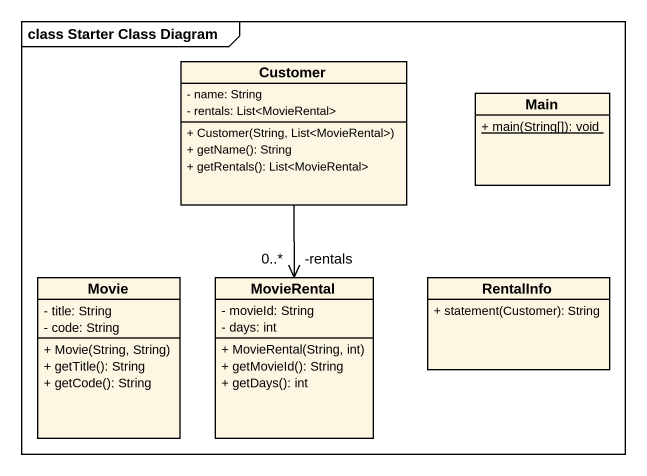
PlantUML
@startuml
mainframe class Starter Class Diagram
hide circle
hide empty members
skinparam classAttributeIconSize 0
class Customer {
  - name: String
  - rentals: List<MovieRental>
  + Customer(String, List<MovieRental>)
  + getName(): String
  + getRentals(): List<MovieRental>
}
class Main {
  {static} + main(String[]): void
}
class Movie {
  - title: String
  - code: String
  + Movie(String, String)
  + getTitle(): String
  + getCode(): String
}
class MovieRental {
  - movieId: String
  - days: int
  + MovieRental(String, int)
  + getMovieId(): String
  + getDays(): int
}
class RentalInfo {
  + statement(Customer): String
}
Customer --> "-rentals\n0..*" MovieRental
@enduml
